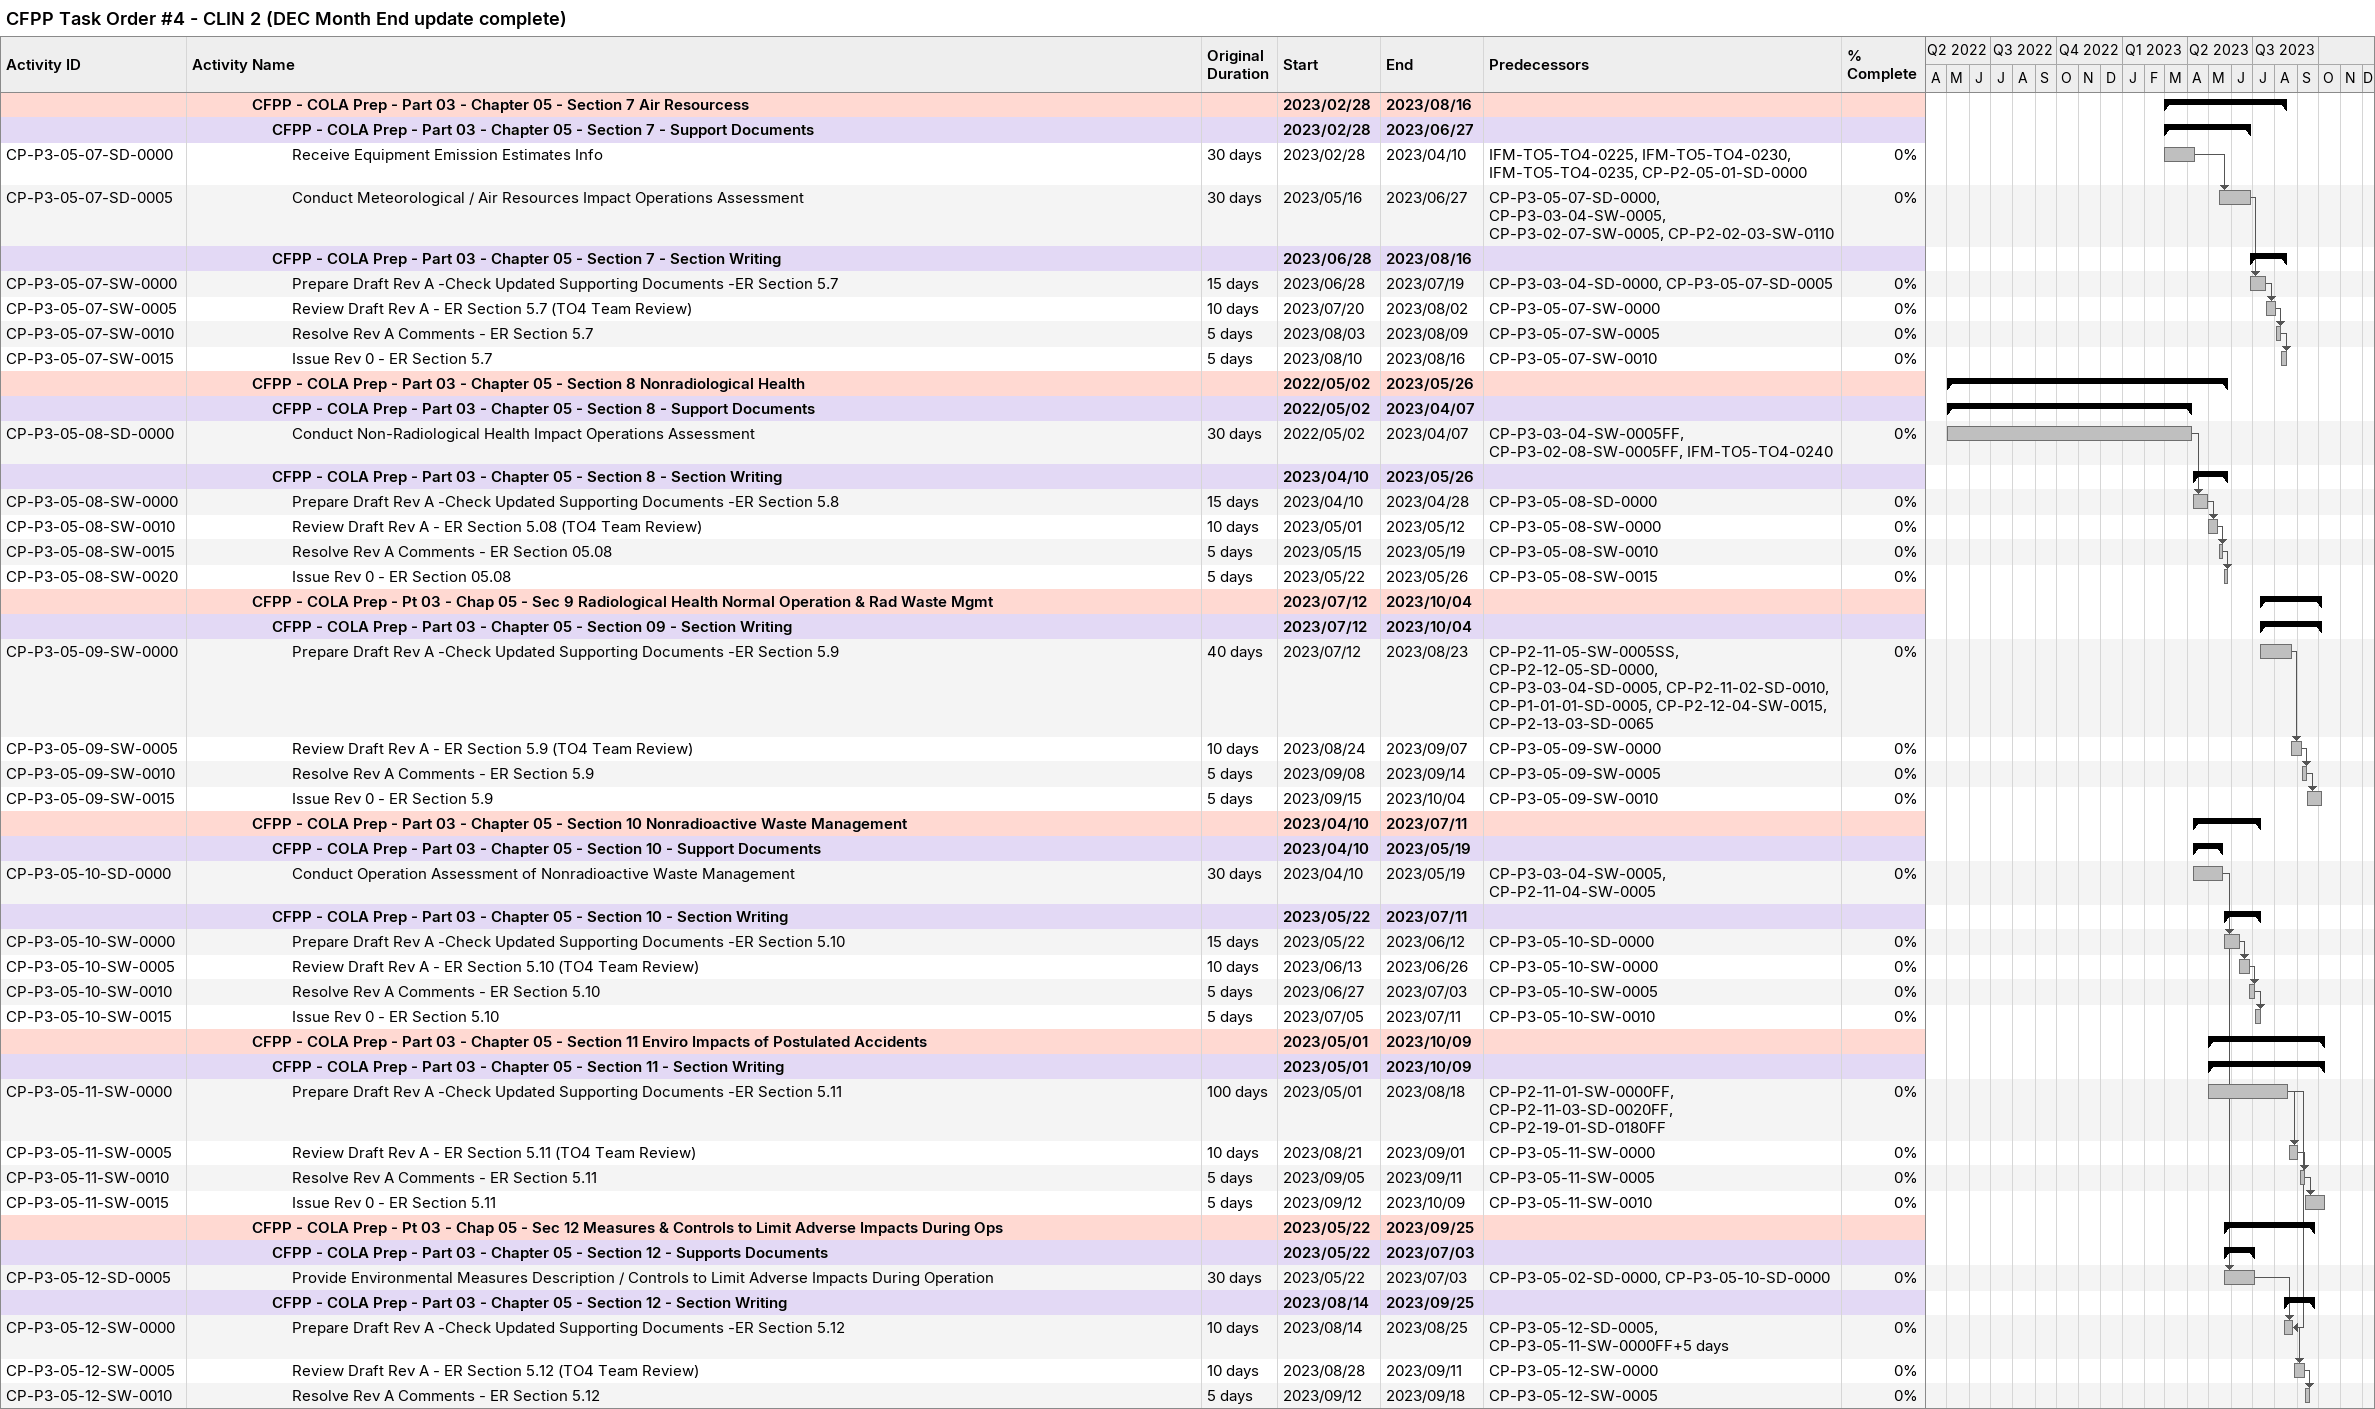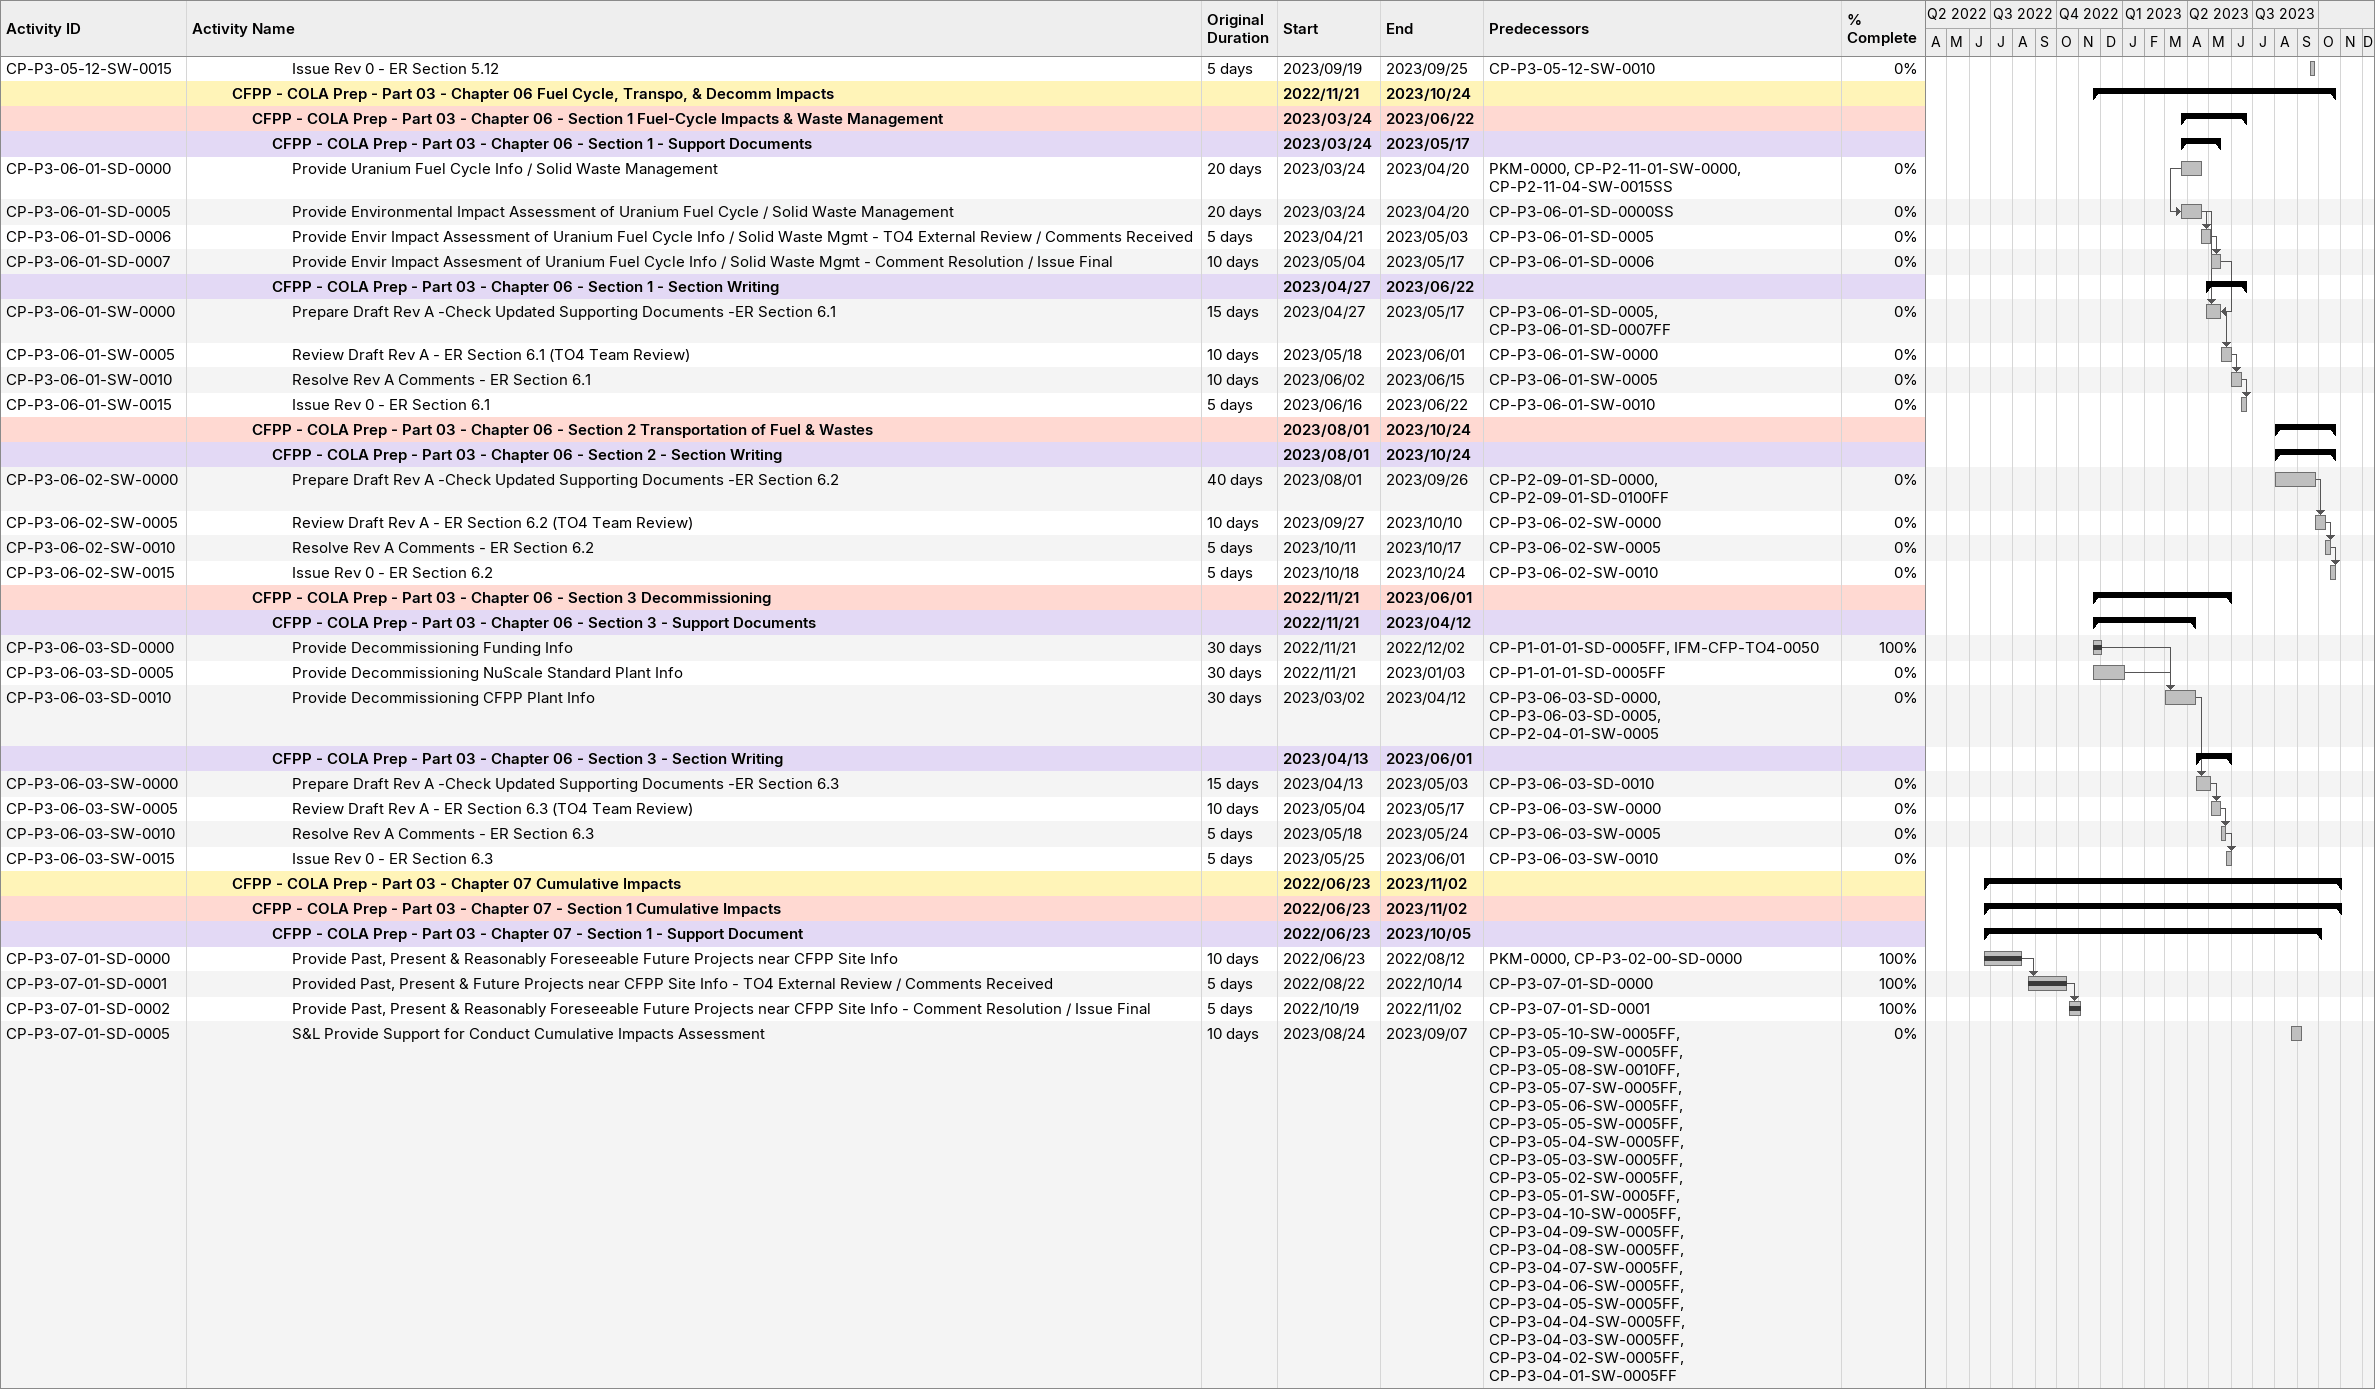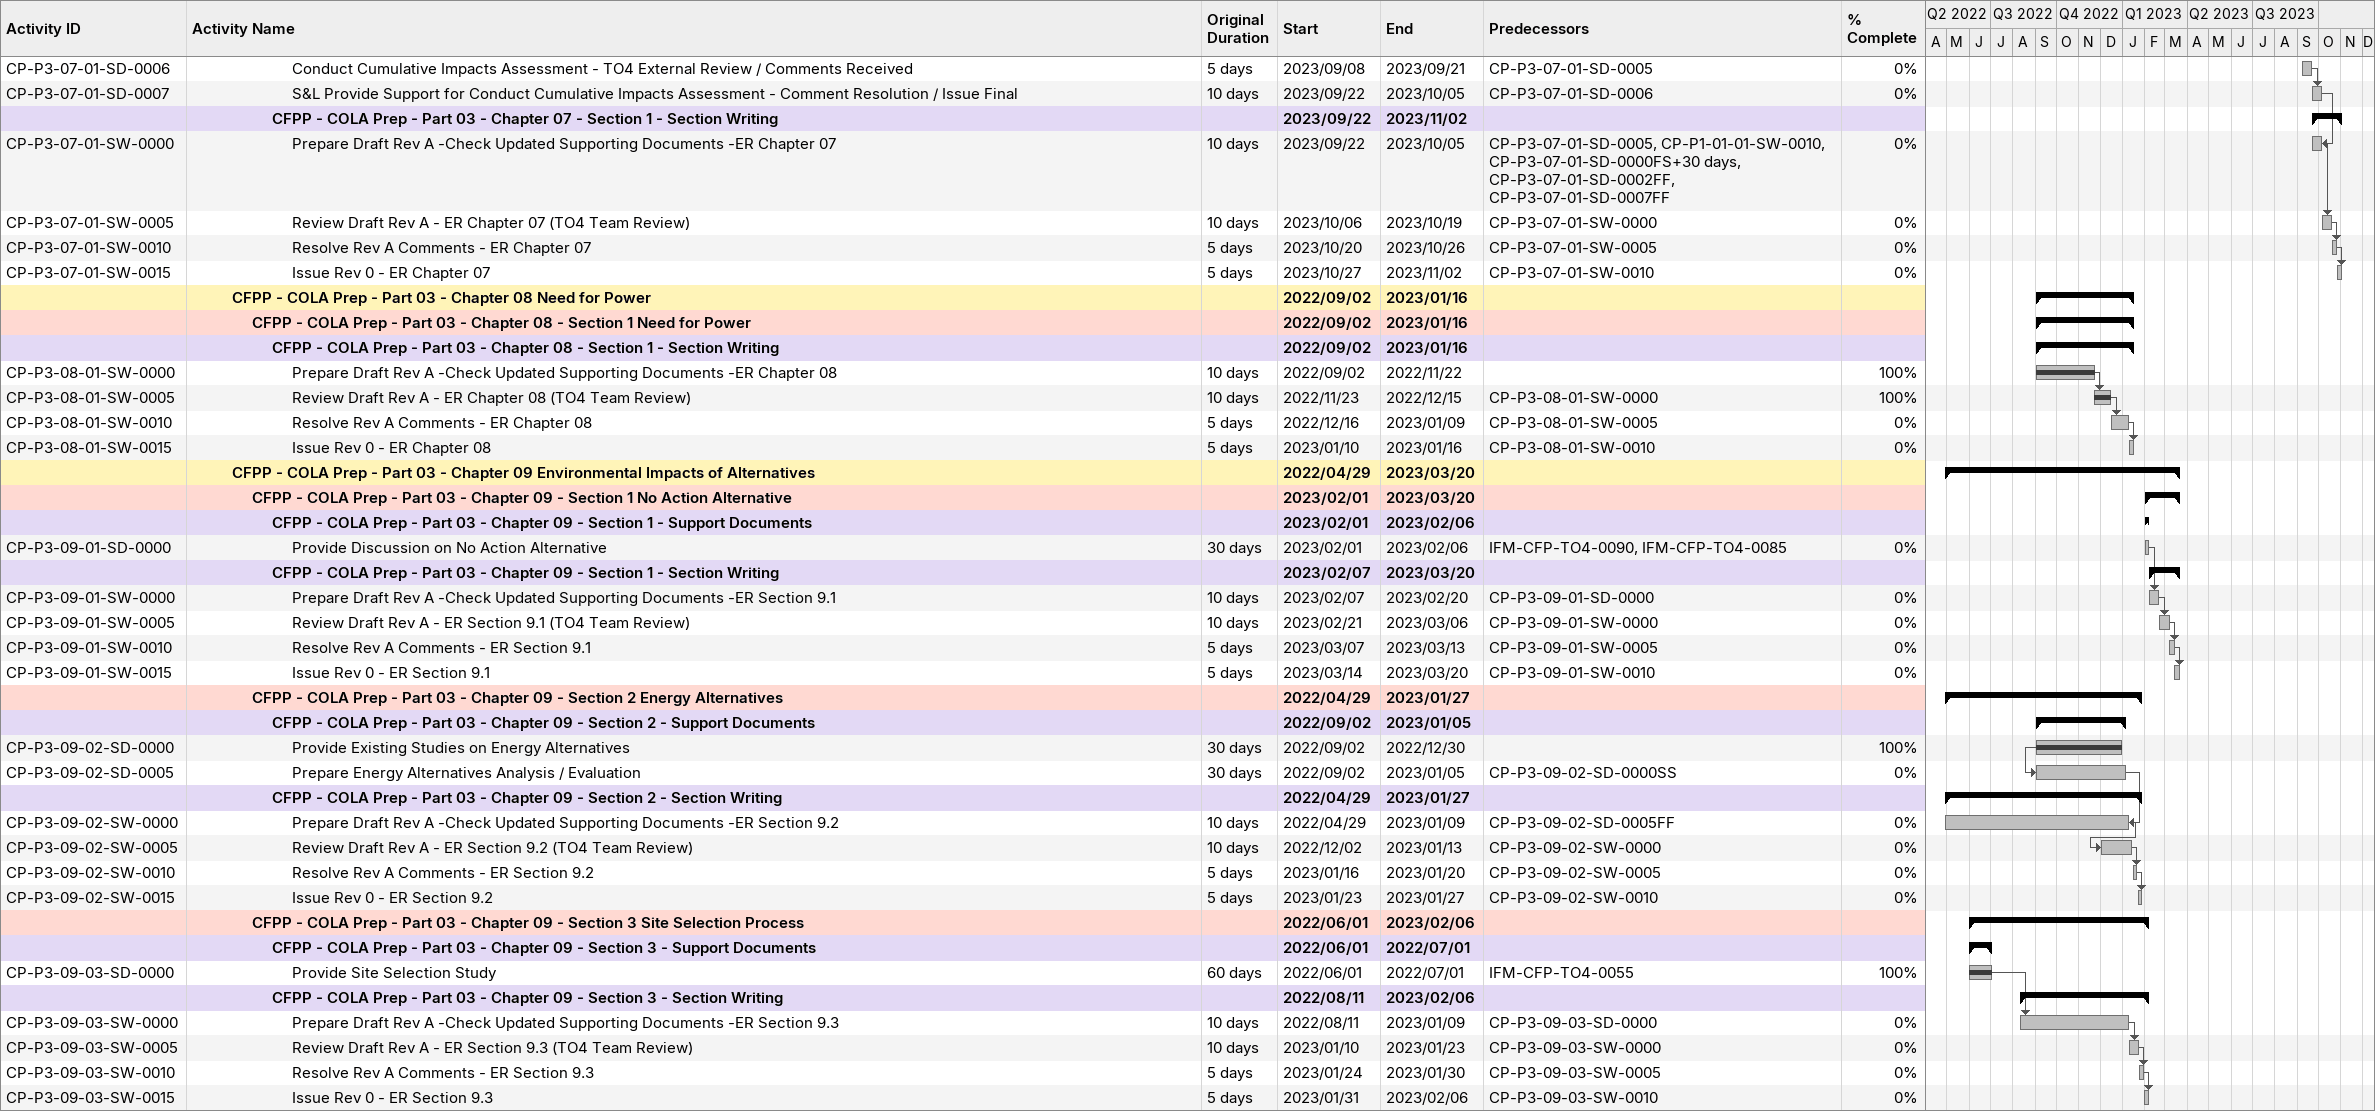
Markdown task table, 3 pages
CFPP Task Order #4 - CLIN 2 (DEC Month End update complete)

| ID | Level | Task | Original duration | Start | Finish | Predecessors | % complete |
|---|---|---|---|---|---|---|---|
|  | 4 | **CFPP - COLA Prep - Part 03 - Chapter 05 - Section 7 Air Resourcess** |  | 2023-02-28 | 2023-08-16 |  |  |
|  | 5 | **CFPP - COLA Prep - Part 03 - Chapter 05 - Section 7 - Support Documents** |  | 2023-02-28 | 2023-06-27 |  |  |
| CP-P3-05-07-SD-0000 | 6 | Receive Equipment Emission Estimates Info | 30d | 2023-02-28 | 2023-04-10 | IFM-TO5-TO4-0225, IFM-TO5-TO4-0230, IFM-TO5-TO4-0235, CP-P2-05-01-SD-0000 | 0 |
| CP-P3-05-07-SD-0005 | 6 | Conduct Meteorological / Air Resources Impact Operations Assessment | 30d | 2023-05-16 | 2023-06-27 | CP-P3-05-07-SD-0000, CP-P3-03-04-SW-0005, CP-P3-02-07-SW-0005, CP-P2-02-03-SW-0110 | 0 |
|  | 5 | **CFPP - COLA Prep - Part 03 - Chapter 05 - Section 7 - Section Writing** |  | 2023-06-28 | 2023-08-16 |  |  |
| CP-P3-05-07-SW-0000 | 6 | Prepare Draft Rev A -Check Updated Supporting Documents -ER Section 5.7 | 15d | 2023-06-28 | 2023-07-19 | CP-P3-03-04-SD-0000, CP-P3-05-07-SD-0005 | 0 |
| CP-P3-05-07-SW-0005 | 6 | Review Draft Rev A - ER Section 5.7 (TO4 Team Review) | 10d | 2023-07-20 | 2023-08-02 | CP-P3-05-07-SW-0000 | 0 |
| CP-P3-05-07-SW-0010 | 6 | Resolve Rev A Comments - ER Section 5.7 | 5d | 2023-08-03 | 2023-08-09 | CP-P3-05-07-SW-0005 | 0 |
| CP-P3-05-07-SW-0015 | 6 | Issue Rev 0 - ER Section 5.7 | 5d | 2023-08-10 | 2023-08-16 | CP-P3-05-07-SW-0010 | 0 |
|  | 4 | **CFPP - COLA Prep - Part 03 - Chapter 05 - Section 8 Nonradiological Health** |  | 2022-05-02 | 2023-05-26 |  |  |
|  | 5 | **CFPP - COLA Prep - Part 03 - Chapter 05 - Section 8 - Support Documents** |  | 2022-05-02 | 2023-04-07 |  |  |
| CP-P3-05-08-SD-0000 | 6 | Conduct Non-Radiological Health Impact Operations Assessment | 30d | 2022-05-02 | 2023-04-07 | CP-P3-03-04-SW-0005FF, CP-P3-02-08-SW-0005FF, IFM-TO5-TO4-0240 | 0 |
|  | 5 | **CFPP - COLA Prep - Part 03 - Chapter 05 - Section 8 - Section Writing** |  | 2023-04-10 | 2023-05-26 |  |  |
| CP-P3-05-08-SW-0000 | 6 | Prepare Draft Rev A -Check Updated Supporting Documents -ER Section 5.8 | 15d | 2023-04-10 | 2023-04-28 | CP-P3-05-08-SD-0000 | 0 |
| CP-P3-05-08-SW-0010 | 6 | Review Draft Rev A - ER Section 5.08 (TO4 Team Review) | 10d | 2023-05-01 | 2023-05-12 | CP-P3-05-08-SW-0000 | 0 |
| CP-P3-05-08-SW-0015 | 6 | Resolve Rev A Comments - ER Section 05.08 | 5d | 2023-05-15 | 2023-05-19 | CP-P3-05-08-SW-0010 | 0 |
| CP-P3-05-08-SW-0020 | 6 | Issue Rev 0 - ER Section 05.08 | 5d | 2023-05-22 | 2023-05-26 | CP-P3-05-08-SW-0015 | 0 |
|  | 4 | **CFPP - COLA Prep - Pt 03 - Chap 05 - Sec 9 Radiological Health Normal Operation & Rad Waste Mgmt** |  | 2023-07-12 | 2023-10-04 |  |  |
|  | 5 | **CFPP - COLA Prep - Part 03 - Chapter 05 - Section 09 - Section Writing** |  | 2023-07-12 | 2023-10-04 |  |  |
| CP-P3-05-09-SW-0000 | 6 | Prepare Draft Rev A -Check Updated Supporting Documents -ER Section 5.9 | 40d | 2023-07-12 | 2023-08-23 | CP-P2-11-05-SW-0005SS, CP-P2-12-05-SD-0000, CP-P3-03-04-SD-0005, CP-P2-11-02-SD-0010, CP-P1-01-01-SD-0005, CP-P2-12-04-SW-0015, CP-P2-13-03-SD-0065 | 0 |
| CP-P3-05-09-SW-0005 | 6 | Review Draft Rev A - ER Section 5.9 (TO4 Team Review) | 10d | 2023-08-24 | 2023-09-07 | CP-P3-05-09-SW-0000 | 0 |
| CP-P3-05-09-SW-0010 | 6 | Resolve Rev A Comments - ER Section 5.9 | 5d | 2023-09-08 | 2023-09-14 | CP-P3-05-09-SW-0005 | 0 |
| CP-P3-05-09-SW-0015 | 6 | Issue Rev 0 - ER Section 5.9 | 5d | 2023-09-15 | 2023-10-04 | CP-P3-05-09-SW-0010 | 0 |
|  | 4 | **CFPP - COLA Prep - Part 03 - Chapter 05 - Section 10 Nonradioactive Waste Management** |  | 2023-04-10 | 2023-07-11 |  |  |
|  | 5 | **CFPP - COLA Prep - Part 03 - Chapter 05 - Section 10 - Support Documents** |  | 2023-04-10 | 2023-05-19 |  |  |
| CP-P3-05-10-SD-0000 | 6 | Conduct Operation Assessment of Nonradioactive Waste Management | 30d | 2023-04-10 | 2023-05-19 | CP-P3-03-04-SW-0005, CP-P2-11-04-SW-0005 | 0 |
|  | 5 | **CFPP - COLA Prep - Part 03 - Chapter 05 - Section 10 - Section Writing** |  | 2023-05-22 | 2023-07-11 |  |  |
| CP-P3-05-10-SW-0000 | 6 | Prepare Draft Rev A -Check Updated Supporting Documents -ER Section 5.10 | 15d | 2023-05-22 | 2023-06-12 | CP-P3-05-10-SD-0000 | 0 |
| CP-P3-05-10-SW-0005 | 6 | Review Draft Rev A - ER Section 5.10 (TO4 Team Review) | 10d | 2023-06-13 | 2023-06-26 | CP-P3-05-10-SW-0000 | 0 |
| CP-P3-05-10-SW-0010 | 6 | Resolve Rev A Comments - ER Section 5.10 | 5d | 2023-06-27 | 2023-07-03 | CP-P3-05-10-SW-0005 | 0 |
| CP-P3-05-10-SW-0015 | 6 | Issue Rev 0 - ER Section 5.10 | 5d | 2023-07-05 | 2023-07-11 | CP-P3-05-10-SW-0010 | 0 |
|  | 4 | **CFPP - COLA Prep - Part 03 - Chapter 05 - Section 11 Enviro Impacts of Postulated Accidents** |  | 2023-05-01 | 2023-10-09 |  |  |
|  | 5 | **CFPP - COLA Prep - Part 03 - Chapter 05 - Section 11 - Section Writing** |  | 2023-05-01 | 2023-10-09 |  |  |
| CP-P3-05-11-SW-0000 | 6 | Prepare Draft Rev A -Check Updated Supporting Documents -ER Section 5.11 | 100d | 2023-05-01 | 2023-08-18 | CP-P2-11-01-SW-0000FF, CP-P2-11-03-SD-0020FF, CP-P2-19-01-SD-0180FF | 0 |
| CP-P3-05-11-SW-0005 | 6 | Review Draft Rev A - ER Section 5.11 (TO4 Team Review) | 10d | 2023-08-21 | 2023-09-01 | CP-P3-05-11-SW-0000 | 0 |
| CP-P3-05-11-SW-0010 | 6 | Resolve Rev A Comments - ER Section 5.11 | 5d | 2023-09-05 | 2023-09-11 | CP-P3-05-11-SW-0005 | 0 |
| CP-P3-05-11-SW-0015 | 6 | Issue Rev 0 - ER Section 5.11 | 5d | 2023-09-12 | 2023-10-09 | CP-P3-05-11-SW-0010 | 0 |
|  | 4 | **CFPP - COLA Prep - Pt 03 - Chap 05 - Sec 12 Measures & Controls to Limit Adverse Impacts During Ops** |  | 2023-05-22 | 2023-09-25 |  |  |
|  | 5 | **CFPP - COLA Prep - Part 03 - Chapter 05 - Section 12 - Supports Documents** |  | 2023-05-22 | 2023-07-03 |  |  |
| CP-P3-05-12-SD-0005 | 6 | Provide Environmental Measures Description / Controls to Limit Adverse Impacts During Operation | 30d | 2023-05-22 | 2023-07-03 | CP-P3-05-02-SD-0000, CP-P3-05-10-SD-0000 | 0 |
|  | 5 | **CFPP - COLA Prep - Part 03 - Chapter 05 - Section 12 - Section Writing** |  | 2023-08-14 | 2023-09-25 |  |  |
| CP-P3-05-12-SW-0000 | 6 | Prepare Draft Rev A -Check Updated Supporting Documents -ER Section 5.12 | 10d | 2023-08-14 | 2023-08-25 | CP-P3-05-12-SD-0005, CP-P3-05-11-SW-0000FF+5d | 0 |
| CP-P3-05-12-SW-0005 | 6 | Review Draft Rev A - ER Section 5.12 (TO4 Team Review) | 10d | 2023-08-28 | 2023-09-11 | CP-P3-05-12-SW-0000 | 0 |
| CP-P3-05-12-SW-0010 | 6 | Resolve Rev A Comments - ER Section 5.12 | 5d | 2023-09-12 | 2023-09-18 | CP-P3-05-12-SW-0005 | 0 |
| CP-P3-05-12-SW-0015 | 6 | Issue Rev 0 - ER Section 5.12 | 5d | 2023-09-19 | 2023-09-25 | CP-P3-05-12-SW-0010 | 0 |
|  | 3 | **CFPP - COLA Prep - Part 03 - Chapter 06 Fuel Cycle, Transpo, & Decomm Impacts** |  | 2022-11-21 | 2023-10-24 |  |  |
|  | 4 | **CFPP - COLA Prep - Part 03 - Chapter 06 - Section 1 Fuel-Cycle Impacts & Waste Management** |  | 2023-03-24 | 2023-06-22 |  |  |
|  | 5 | **CFPP - COLA Prep - Part 03 - Chapter 06 - Section 1 - Support Documents** |  | 2023-03-24 | 2023-05-17 |  |  |
| CP-P3-06-01-SD-0000 | 6 | Provide Uranium Fuel Cycle Info / Solid Waste Management | 20d | 2023-03-24 | 2023-04-20 | PKM-0000, CP-P2-11-01-SW-0000, CP-P2-11-04-SW-0015SS | 0 |
| CP-P3-06-01-SD-0005 | 6 | Provide Environmental Impact Assessment of Uranium Fuel Cycle / Solid Waste Management | 20d | 2023-03-24 | 2023-04-20 | CP-P3-06-01-SD-0000SS | 0 |
| CP-P3-06-01-SD-0006 | 6 | Provide Envir Impact Assessment of Uranium Fuel Cycle Info / Solid Waste Mgmt - TO4 External Review / Comments Received | 5d | 2023-04-21 | 2023-05-03 | CP-P3-06-01-SD-0005 | 0 |
| CP-P3-06-01-SD-0007 | 6 | Provide Envir Impact Assesment of Uranium Fuel Cycle Info / Solid Waste Mgmt - Comment Resolution / Issue Final | 10d | 2023-05-04 | 2023-05-17 | CP-P3-06-01-SD-0006 | 0 |
|  | 5 | **CFPP - COLA Prep - Part 03 - Chapter 06 - Section 1 - Section Writing** |  | 2023-04-27 | 2023-06-22 |  |  |
| CP-P3-06-01-SW-0000 | 6 | Prepare Draft Rev A -Check Updated Supporting Documents -ER Section 6.1 | 15d | 2023-04-27 | 2023-05-17 | CP-P3-06-01-SD-0005, CP-P3-06-01-SD-0007FF | 0 |
| CP-P3-06-01-SW-0005 | 6 | Review Draft Rev A - ER Section 6.1 (TO4 Team Review) | 10d | 2023-05-18 | 2023-06-01 | CP-P3-06-01-SW-0000 | 0 |
| CP-P3-06-01-SW-0010 | 6 | Resolve Rev A Comments - ER Section 6.1 | 10d | 2023-06-02 | 2023-06-15 | CP-P3-06-01-SW-0005 | 0 |
| CP-P3-06-01-SW-0015 | 6 | Issue Rev 0 - ER Section 6.1 | 5d | 2023-06-16 | 2023-06-22 | CP-P3-06-01-SW-0010 | 0 |
|  | 4 | **CFPP - COLA Prep - Part 03 - Chapter 06 - Section 2 Transportation of Fuel & Wastes** |  | 2023-08-01 | 2023-10-24 |  |  |
|  | 5 | **CFPP - COLA Prep - Part 03 - Chapter 06 - Section 2 - Section Writing** |  | 2023-08-01 | 2023-10-24 |  |  |
| CP-P3-06-02-SW-0000 | 6 | Prepare Draft Rev A -Check Updated Supporting Documents -ER Section 6.2 | 40d | 2023-08-01 | 2023-09-26 | CP-P2-09-01-SD-0000, CP-P2-09-01-SD-0100FF | 0 |
| CP-P3-06-02-SW-0005 | 6 | Review Draft Rev A - ER Section 6.2 (TO4 Team Review) | 10d | 2023-09-27 | 2023-10-10 | CP-P3-06-02-SW-0000 | 0 |
| CP-P3-06-02-SW-0010 | 6 | Resolve Rev A Comments - ER Section 6.2 | 5d | 2023-10-11 | 2023-10-17 | CP-P3-06-02-SW-0005 | 0 |
| CP-P3-06-02-SW-0015 | 6 | Issue Rev 0 - ER Section 6.2 | 5d | 2023-10-18 | 2023-10-24 | CP-P3-06-02-SW-0010 | 0 |
|  | 4 | **CFPP - COLA Prep - Part 03 - Chapter 06 - Section 3 Decommissioning** |  | 2022-11-21 | 2023-06-01 |  |  |
|  | 5 | **CFPP - COLA Prep - Part 03 - Chapter 06 - Section 3 - Support Documents** |  | 2022-11-21 | 2023-04-12 |  |  |
| CP-P3-06-03-SD-0000 | 6 | Provide Decommissioning Funding Info | 30d | 2022-11-21 | 2022-12-02 | CP-P1-01-01-SD-0005FF, IFM-CFP-TO4-0050 | 100 |
| CP-P3-06-03-SD-0005 | 6 | Provide Decommissioning NuScale Standard Plant Info | 30d | 2022-11-21 | 2023-01-03 | CP-P1-01-01-SD-0005FF | 0 |
| CP-P3-06-03-SD-0010 | 6 | Provide Decommissioning CFPP Plant Info | 30d | 2023-03-02 | 2023-04-12 | CP-P3-06-03-SD-0000, CP-P3-06-03-SD-0005, CP-P2-04-01-SW-0005 | 0 |
|  | 5 | **CFPP - COLA Prep - Part 03 - Chapter 06 - Section 3 - Section Writing** |  | 2023-04-13 | 2023-06-01 |  |  |
| CP-P3-06-03-SW-0000 | 6 | Prepare Draft Rev A -Check Updated Supporting Documents -ER Section 6.3 | 15d | 2023-04-13 | 2023-05-03 | CP-P3-06-03-SD-0010 | 0 |
| CP-P3-06-03-SW-0005 | 6 | Review Draft Rev A - ER Section 6.3 (TO4 Team Review) | 10d | 2023-05-04 | 2023-05-17 | CP-P3-06-03-SW-0000 | 0 |
| CP-P3-06-03-SW-0010 | 6 | Resolve Rev A Comments - ER Section 6.3 | 5d | 2023-05-18 | 2023-05-24 | CP-P3-06-03-SW-0005 | 0 |
| CP-P3-06-03-SW-0015 | 6 | Issue Rev 0 - ER Section 6.3 | 5d | 2023-05-25 | 2023-06-01 | CP-P3-06-03-SW-0010 | 0 |
|  | 3 | **CFPP - COLA Prep - Part 03 - Chapter 07 Cumulative Impacts** |  | 2022-06-23 | 2023-11-02 |  |  |
|  | 4 | **CFPP - COLA Prep - Part 03 - Chapter 07 - Section 1 Cumulative Impacts** |  | 2022-06-23 | 2023-11-02 |  |  |
|  | 5 | **CFPP - COLA Prep - Part 03 - Chapter 07 - Section 1 - Support Document** |  | 2022-06-23 | 2023-10-05 |  |  |
| CP-P3-07-01-SD-0000 | 6 | Provide Past, Present & Reasonably Foreseeable Future Projects near CFPP Site Info | 10d | 2022-06-23 | 2022-08-12 | PKM-0000, CP-P3-02-00-SD-0000 | 100 |
| CP-P3-07-01-SD-0001 | 6 | Provided Past, Present & Future Projects near CFPP Site Info - TO4 External Review / Comments Received | 5d | 2022-08-22 | 2022-10-14 | CP-P3-07-01-SD-0000 | 100 |
| CP-P3-07-01-SD-0002 | 6 | Provide Past, Present & Reasonably Foreseeable Future Projects near CFPP Site Info - Comment Resolution / Issue Final | 5d | 2022-10-19 | 2022-11-02 | CP-P3-07-01-SD-0001 | 100 |
| CP-P3-07-01-SD-0005 | 6 | S&L Provide Support for Conduct Cumulative Impacts Assessment | 10d | 2023-08-24 | 2023-09-07 | CP-P3-05-10-SW-0005FF, CP-P3-05-09-SW-0005FF, CP-P3-05-08-SW-0010FF, CP-P3-05-07-SW-0005FF, CP-P3-05-06-SW-0005FF, CP-P3-05-05-SW-0005FF, CP-P3-05-04-SW-0005FF, CP-P3-05-03-SW-0005FF, CP-P3-05-02-SW-0005FF, CP-P3-05-01-SW-0005FF, CP-P3-04-10-SW-0005FF, CP-P3-04-09-SW-0005FF, CP-P3-04-08-SW-0005FF, CP-P3-04-07-SW-0005FF, CP-P3-04-06-SW-0005FF, CP-P3-04-05-SW-0005FF, CP-P3-04-04-SW-0005FF, CP-P3-04-03-SW-0005FF, CP-P3-04-02-SW-0005FF, CP-P3-04-01-SW-0005FF | 0 |
| CP-P3-07-01-SD-0006 | 6 | Conduct Cumulative Impacts Assessment - TO4 External Review / Comments Received | 5d | 2023-09-08 | 2023-09-21 | CP-P3-07-01-SD-0005 | 0 |
| CP-P3-07-01-SD-0007 | 6 | S&L Provide Support for Conduct Cumulative Impacts Assessment - Comment Resolution / Issue Final | 10d | 2023-09-22 | 2023-10-05 | CP-P3-07-01-SD-0006 | 0 |
|  | 5 | **CFPP - COLA Prep - Part 03 - Chapter 07 - Section 1 - Section Writing** |  | 2023-09-22 | 2023-11-02 |  |  |
| CP-P3-07-01-SW-0000 | 6 | Prepare Draft Rev A -Check Updated Supporting Documents -ER Chapter 07 | 10d | 2023-09-22 | 2023-10-05 | CP-P3-07-01-SD-0005, CP-P1-01-01-SW-0010, CP-P3-07-01-SD-0000FS+30d, CP-P3-07-01-SD-0002FF, CP-P3-07-01-SD-0007FF | 0 |
| CP-P3-07-01-SW-0005 | 6 | Review Draft Rev A - ER Chapter 07 (TO4 Team Review) | 10d | 2023-10-06 | 2023-10-19 | CP-P3-07-01-SW-0000 | 0 |
| CP-P3-07-01-SW-0010 | 6 | Resolve Rev A Comments - ER Chapter 07 | 5d | 2023-10-20 | 2023-10-26 | CP-P3-07-01-SW-0005 | 0 |
| CP-P3-07-01-SW-0015 | 6 | Issue Rev 0 - ER Chapter 07 | 5d | 2023-10-27 | 2023-11-02 | CP-P3-07-01-SW-0010 | 0 |
|  | 3 | **CFPP - COLA Prep - Part 03 - Chapter 08 Need for Power** |  | 2022-09-02 | 2023-01-16 |  |  |
|  | 4 | **CFPP - COLA Prep - Part 03 - Chapter 08 - Section 1 Need for Power** |  | 2022-09-02 | 2023-01-16 |  |  |
|  | 5 | **CFPP - COLA Prep - Part 03 - Chapter 08 - Section 1 - Section Writing** |  | 2022-09-02 | 2023-01-16 |  |  |
| CP-P3-08-01-SW-0000 | 6 | Prepare Draft Rev A -Check Updated Supporting Documents -ER Chapter 08 | 10d | 2022-09-02 | 2022-11-22 |  | 100 |
| CP-P3-08-01-SW-0005 | 6 | Review Draft Rev A - ER Chapter 08 (TO4 Team Review) | 10d | 2022-11-23 | 2022-12-15 | CP-P3-08-01-SW-0000 | 100 |
| CP-P3-08-01-SW-0010 | 6 | Resolve Rev A Comments - ER Chapter 08 | 5d | 2022-12-16 | 2023-01-09 | CP-P3-08-01-SW-0005 | 0 |
| CP-P3-08-01-SW-0015 | 6 | Issue Rev 0 - ER Chapter 08 | 5d | 2023-01-10 | 2023-01-16 | CP-P3-08-01-SW-0010 | 0 |
|  | 3 | **CFPP - COLA Prep - Part 03 - Chapter 09 Environmental Impacts of Alternatives** |  | 2022-04-29 | 2023-03-20 |  |  |
|  | 4 | **CFPP - COLA Prep - Part 03 - Chapter 09 - Section 1 No Action Alternative** |  | 2023-02-01 | 2023-03-20 |  |  |
|  | 5 | **CFPP - COLA Prep - Part 03 - Chapter 09 - Section 1 - Support Documents** |  | 2023-02-01 | 2023-02-06 |  |  |
| CP-P3-09-01-SD-0000 | 6 | Provide Discussion on No Action Alternative | 30d | 2023-02-01 | 2023-02-06 | IFM-CFP-TO4-0090, IFM-CFP-TO4-0085 | 0 |
|  | 5 | **CFPP - COLA Prep - Part 03 - Chapter 09 - Section 1 - Section Writing** |  | 2023-02-07 | 2023-03-20 |  |  |
| CP-P3-09-01-SW-0000 | 6 | Prepare Draft Rev A -Check Updated Supporting Documents -ER Section 9.1 | 10d | 2023-02-07 | 2023-02-20 | CP-P3-09-01-SD-0000 | 0 |
| CP-P3-09-01-SW-0005 | 6 | Review Draft Rev A - ER Section 9.1 (TO4 Team Review) | 10d | 2023-02-21 | 2023-03-06 | CP-P3-09-01-SW-0000 | 0 |
| CP-P3-09-01-SW-0010 | 6 | Resolve Rev A Comments - ER Section 9.1 | 5d | 2023-03-07 | 2023-03-13 | CP-P3-09-01-SW-0005 | 0 |
| CP-P3-09-01-SW-0015 | 6 | Issue Rev 0 - ER Section 9.1 | 5d | 2023-03-14 | 2023-03-20 | CP-P3-09-01-SW-0010 | 0 |
|  | 4 | **CFPP - COLA Prep - Part 03 - Chapter 09 - Section 2 Energy Alternatives** |  | 2022-04-29 | 2023-01-27 |  |  |
|  | 5 | **CFPP - COLA Prep - Part 03 - Chapter 09 - Section 2 - Support Documents** |  | 2022-09-02 | 2023-01-05 |  |  |
| CP-P3-09-02-SD-0000 | 6 | Provide Existing Studies on Energy Alternatives | 30d | 2022-09-02 | 2022-12-30 |  | 100 |
| CP-P3-09-02-SD-0005 | 6 | Prepare Energy Alternatives Analysis / Evaluation | 30d | 2022-09-02 | 2023-01-05 | CP-P3-09-02-SD-0000SS | 0 |
|  | 5 | **CFPP - COLA Prep - Part 03 - Chapter 09 - Section 2 - Section Writing** |  | 2022-04-29 | 2023-01-27 |  |  |
| CP-P3-09-02-SW-0000 | 6 | Prepare Draft Rev A -Check Updated Supporting Documents -ER Section 9.2 | 10d | 2022-04-29 | 2023-01-09 | CP-P3-09-02-SD-0005FF | 0 |
| CP-P3-09-02-SW-0005 | 6 | Review Draft Rev A - ER Section 9.2 (TO4 Team Review) | 10d | 2022-12-02 | 2023-01-13 | CP-P3-09-02-SW-0000 | 0 |
| CP-P3-09-02-SW-0010 | 6 | Resolve Rev A Comments - ER Section 9.2 | 5d | 2023-01-16 | 2023-01-20 | CP-P3-09-02-SW-0005 | 0 |
| CP-P3-09-02-SW-0015 | 6 | Issue Rev 0 - ER Section 9.2 | 5d | 2023-01-23 | 2023-01-27 | CP-P3-09-02-SW-0010 | 0 |
|  | 4 | **CFPP - COLA Prep - Part 03 - Chapter 09 - Section 3 Site Selection Process** |  | 2022-06-01 | 2023-02-06 |  |  |
|  | 5 | **CFPP - COLA Prep - Part 03 - Chapter 09 - Section 3 - Support Documents** |  | 2022-06-01 | 2022-07-01 |  |  |
| CP-P3-09-03-SD-0000 | 6 | Provide Site Selection Study | 60d | 2022-06-01 | 2022-07-01 | IFM-CFP-TO4-0055 | 100 |
|  | 5 | **CFPP - COLA Prep - Part 03 - Chapter 09 - Section 3 - Section Writing** |  | 2022-08-11 | 2023-02-06 |  |  |
| CP-P3-09-03-SW-0000 | 6 | Prepare Draft Rev A -Check Updated Supporting Documents -ER Section 9.3 | 10d | 2022-08-11 | 2023-01-09 | CP-P3-09-03-SD-0000 | 0 |
| CP-P3-09-03-SW-0005 | 6 | Review Draft Rev A - ER Section 9.3 (TO4 Team Review) | 10d | 2023-01-10 | 2023-01-23 | CP-P3-09-03-SW-0000 | 0 |
| CP-P3-09-03-SW-0010 | 6 | Resolve Rev A Comments - ER Section 9.3 | 5d | 2023-01-24 | 2023-01-30 | CP-P3-09-03-SW-0005 | 0 |
| CP-P3-09-03-SW-0015 | 6 | Issue Rev 0 - ER Section 9.3 | 5d | 2023-01-31 | 2023-02-06 | CP-P3-09-03-SW-0010 | 0 |
